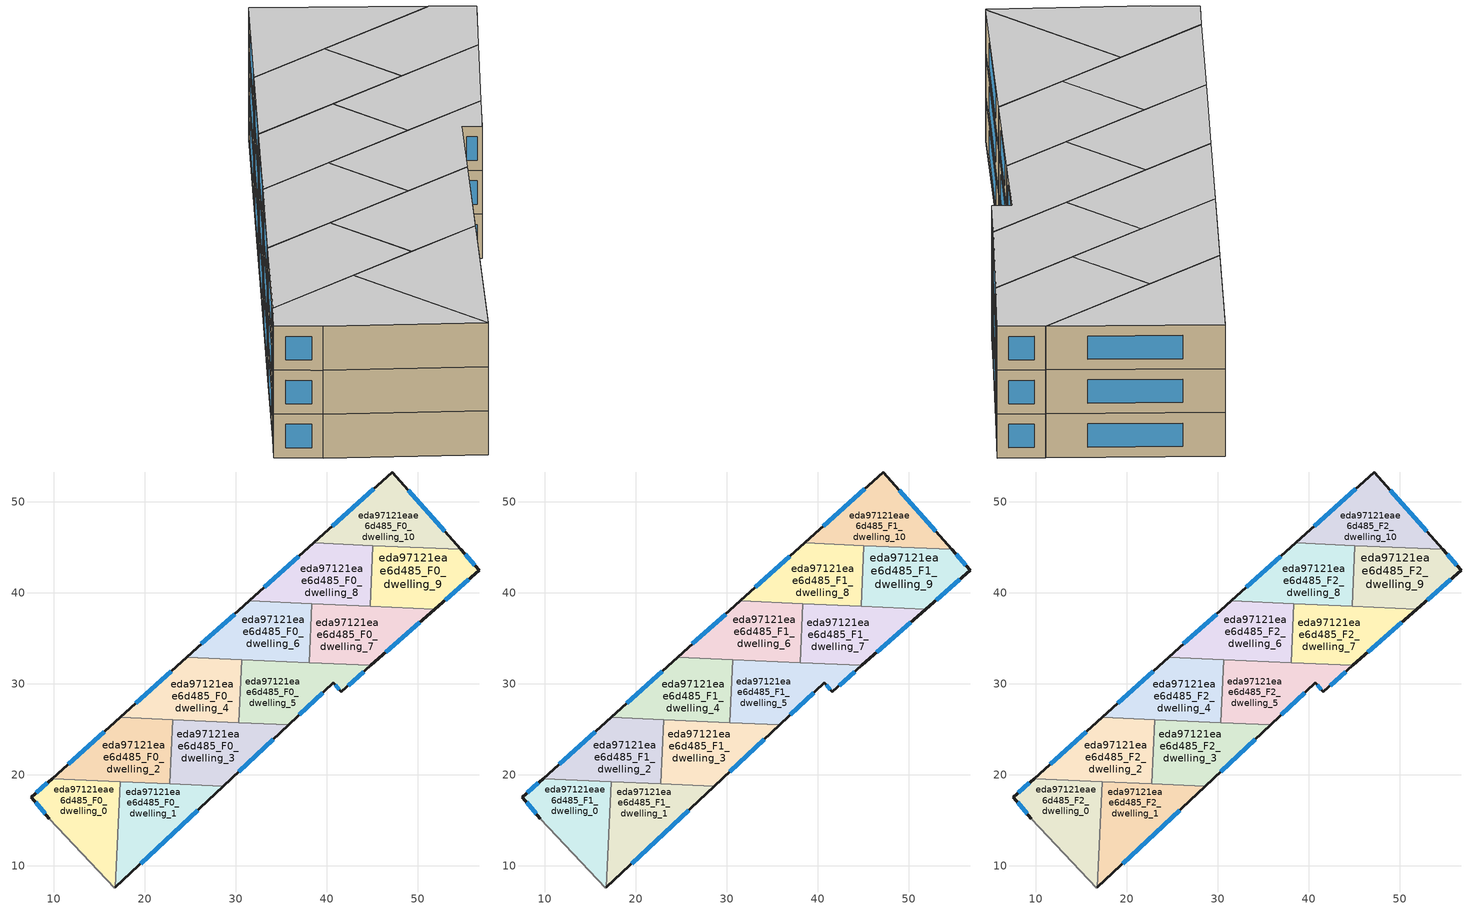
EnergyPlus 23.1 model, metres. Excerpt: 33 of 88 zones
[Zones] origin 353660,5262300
eda97121eae6d485_F0_dwelling_0
 floor ground (EU_floor_Construction): 17.28,19.25 16.76,7.61 16.7,7.56 9.5,15.14 7.51,17.54 9.78,19.59 z0
 wall outside (EU_wall_Construction): 9.78,19.59 7.51,17.54 9.5,15.14 z0:3
 wall to eda97121eae6d485_F0_dwelling_1 (EU_wall_Construction): 16.76,7.61 17.28,19.25 z0:3
 wall adiabatic (EU_wall_Construction): 9.5,15.14 16.7,7.56 16.76,7.61 z0:3
 wall to eda97121eae6d485_F0_dwelling_2 (EU_wall_Construction): 17.28,19.25 9.78,19.59 z0:3
 window (EU_Window_Construction): 7.98,16.98 9.04,15.71 / 9.25,19.11 8.04,18.02 z0.7:2.3
eda97121eae6d485_F0_dwelling_1
 floor ground (EU_floor_Construction): 28.62,18.75 16.76,7.61 17.28,19.25 z0
 wall outside (EU_wall_Construction): 16.76,7.61 28.62,18.75 z0:3
 wall to eda97121eae6d485_F0_dwelling_3 (EU_wall_Construction): 28.62,18.75 22.71,19.01 z0:3
 wall to eda97121eae6d485_F0_dwelling_2 (EU_wall_Construction): 22.71,19.01 17.28,19.26 z0:3
 window (EU_Window_Construction): 19.54,10.23 25.83,16.13 z0.7:2.3
eda97121eae6d485_F0_dwelling_10
 floor ground (EU_floor_Construction): 47.2,53.29 54.72,44.77 38.55,45.5 z0
 wall outside (EU_wall_Construction): 54.72,44.77 47.2,53.29 38.55,45.5 z0:3
 wall to eda97121eae6d485_F0_dwelling_9 (EU_wall_Construction): 45.05,45.2 54.72,44.77 z0:3
 wall to eda97121eae6d485_F0_dwelling_8 (EU_wall_Construction): 38.55,45.5 45.05,45.2 z0:3
 window (EU_Window_Construction): 45.17,51.46 40.58,47.33 / 52.95,46.77 48.97,51.29 z0.7:2.3
eda97121eae6d485_F0_dwelling_2
 floor ground (EU_floor_Construction): 23.03,26.07 22.71,19.01 9.78,19.59 17.27,26.33 z0
 wall outside (EU_wall_Construction): 17.27,26.33 9.78,19.59 z0:3
 wall to eda97121eae6d485_F0_dwelling_3 (EU_wall_Construction): 22.71,19.01 23.03,26.07 z0:3
 wall to eda97121eae6d485_F0_dwelling_4 (EU_wall_Construction): 23.03,26.07 17.27,26.33 z0:3
 window (EU_Window_Construction): 15.51,24.75 11.54,21.17 z0.7:2.3
eda97121eae6d485_F0_dwelling_3
 floor ground (EU_floor_Construction): 35.81,25.5 28.62,18.75 22.71,19.01 23.03,26.07 z0
 wall outside (EU_wall_Construction): 28.62,18.75 35.81,25.5 z0:3
 wall to eda97121eae6d485_F0_dwelling_5 (EU_wall_Construction): 35.81,25.5 30.33,25.75 z0:3
 wall to eda97121eae6d485_F0_dwelling_4 (EU_wall_Construction): 30.33,25.75 23.03,26.07 z0:3
 window (EU_Window_Construction): 30.31,20.33 34.12,23.91 z0.7:2.3
eda97121eae6d485_F0_dwelling_4
 floor ground (EU_floor_Construction): 30.64,32.66 30.33,25.75 17.27,26.33 24.59,32.93 z0
 wall outside (EU_wall_Construction): 24.59,32.93 17.27,26.33 z0:3
 wall to eda97121eae6d485_F0_dwelling_5 (EU_wall_Construction): 30.33,25.75 30.64,32.66 z0:3
 wall to eda97121eae6d485_F0_dwelling_6 (EU_wall_Construction): 30.64,32.66 24.59,32.93 z0:3
 window (EU_Window_Construction): 22.87,31.38 18.99,27.88 z0.7:2.3
eda97121eae6d485_F0_dwelling_5
 floor ground (EU_floor_Construction): 44.83,32.02 41.56,29.14 40.71,30.1 35.81,25.5 30.33,25.75 30.64,32.66 z0
 wall outside (EU_wall_Construction): 35.81,25.5 40.71,30.1 41.56,29.14 44.83,32.02 z0:3
 wall to eda97121eae6d485_F0_dwelling_7 (EU_wall_Construction): 44.83,32.02 38.05,32.32 z0:3
 wall to eda97121eae6d485_F0_dwelling_6 (EU_wall_Construction): 38.05,32.32 30.64,32.66 z0:3
 window (EU_Window_Construction): 42.33,29.82 44.06,31.34 / 40.91,29.87 41.36,29.37 / 36.96,26.58 39.56,29.02 z0.7:2.3
eda97121eae6d485_F0_dwelling_6
 floor ground (EU_floor_Construction): 38.34,38.82 38.05,32.32 24.59,32.93 31.48,39.12 z0
 wall outside (EU_wall_Construction): 31.48,39.12 24.59,32.93 z0:3
 wall to eda97121eae6d485_F0_dwelling_7 (EU_wall_Construction): 38.05,32.32 38.34,38.82 z0:3
 wall to eda97121eae6d485_F0_dwelling_8 (EU_wall_Construction): 38.34,38.82 31.48,39.12 z0:3
 window (EU_Window_Construction): 29.86,37.67 26.21,34.38 z0.7:2.3
eda97121eae6d485_F0_dwelling_7
 floor ground (EU_floor_Construction): 51.88,38.21 44.83,32.02 38.05,32.32 38.34,38.82 z0
 wall outside (EU_wall_Construction): 44.83,32.02 51.88,38.21 z0:3
 wall to eda97121eae6d485_F0_dwelling_9 (EU_wall_Construction): 51.88,38.21 44.75,38.53 z0:3
 wall to eda97121eae6d485_F0_dwelling_8 (EU_wall_Construction): 44.75,38.53 38.34,38.82 z0:3
 window (EU_Window_Construction): 46.49,33.47 50.23,36.75 z0.7:2.3
eda97121eae6d485_F0_dwelling_8
 floor ground (EU_floor_Construction): 45.05,45.2 44.75,38.53 31.48,39.12 38.55,45.5 z0
 wall outside (EU_wall_Construction): 38.55,45.5 31.48,39.12 z0:3
 wall to eda97121eae6d485_F0_dwelling_9 (EU_wall_Construction): 44.75,38.53 45.05,45.2 z0:3
 window (EU_Window_Construction): 36.89,44 33.14,40.62 z0.7:2.3
eda97121eae6d485_F0_dwelling_9
 floor ground (EU_floor_Construction): 54.72,44.77 56.74,42.47 51.88,38.21 44.75,38.53 45.05,45.2 z0
 wall outside (EU_wall_Construction): 51.88,38.21 56.74,42.47 54.72,44.77 z0:3
 window (EU_Window_Construction): 56.27,43.01 55.19,44.23 / 53.03,39.21 55.6,41.47 z0.7:2.3
eda97121eae6d485_F1_dwelling_0
 floor to eda97121eae6d485_F0_dwelling_0 (EU_floor_Construction): 17.28,19.25 16.76,7.61 16.7,7.56 9.5,15.14 7.51,17.54 9.78,19.59 z3
 wall outside (EU_wall_Construction): 9.78,19.59 7.51,17.54 9.5,15.14 z3:6
 wall to eda97121eae6d485_F1_dwelling_1 (EU_wall_Construction): 16.76,7.61 17.28,19.25 z3:6
 wall adiabatic (EU_wall_Construction): 9.5,15.14 16.7,7.56 16.76,7.61 z3:6
 wall to eda97121eae6d485_F1_dwelling_2 (EU_wall_Construction): 17.28,19.25 9.78,19.59 z3:6
 window (EU_Window_Construction): 7.98,16.98 9.04,15.71 / 9.25,19.11 8.04,18.02 z3.7:5.3
eda97121eae6d485_F1_dwelling_1
 floor to eda97121eae6d485_F0_dwelling_1 (EU_floor_Construction): 28.62,18.75 16.76,7.61 17.28,19.25 z3
 wall outside (EU_wall_Construction): 16.76,7.61 28.62,18.75 z3:6
 wall to eda97121eae6d485_F1_dwelling_3 (EU_wall_Construction): 28.62,18.75 22.71,19.01 z3:6
 wall to eda97121eae6d485_F1_dwelling_2 (EU_wall_Construction): 22.71,19.01 17.28,19.26 z3:6
 window (EU_Window_Construction): 19.54,10.23 25.83,16.13 z3.7:5.3
eda97121eae6d485_F1_dwelling_10
 floor to eda97121eae6d485_F0_dwelling_10 (EU_floor_Construction): 47.2,53.29 54.72,44.77 38.55,45.5 z3
 wall outside (EU_wall_Construction): 54.72,44.77 47.2,53.29 38.55,45.5 z3:6
 wall to eda97121eae6d485_F1_dwelling_9 (EU_wall_Construction): 45.05,45.2 54.72,44.77 z3:6
 wall to eda97121eae6d485_F1_dwelling_8 (EU_wall_Construction): 38.55,45.5 45.05,45.2 z3:6
 window (EU_Window_Construction): 45.17,51.46 40.58,47.33 / 52.95,46.77 48.97,51.29 z3.7:5.3
eda97121eae6d485_F1_dwelling_2
 floor to eda97121eae6d485_F0_dwelling_2 (EU_floor_Construction): 23.03,26.07 22.71,19.01 9.78,19.59 17.27,26.33 z3
 wall outside (EU_wall_Construction): 17.27,26.33 9.78,19.59 z3:6
 wall to eda97121eae6d485_F1_dwelling_3 (EU_wall_Construction): 22.71,19.01 23.03,26.07 z3:6
 wall to eda97121eae6d485_F1_dwelling_4 (EU_wall_Construction): 23.03,26.07 17.27,26.33 z3:6
 window (EU_Window_Construction): 15.51,24.75 11.54,21.17 z3.7:5.3
eda97121eae6d485_F1_dwelling_3
 floor to eda97121eae6d485_F0_dwelling_3 (EU_floor_Construction): 35.81,25.5 28.62,18.75 22.71,19.01 23.03,26.07 z3
 wall outside (EU_wall_Construction): 28.62,18.75 35.81,25.5 z3:6
 wall to eda97121eae6d485_F1_dwelling_5 (EU_wall_Construction): 35.81,25.5 30.33,25.75 z3:6
 wall to eda97121eae6d485_F1_dwelling_4 (EU_wall_Construction): 30.33,25.75 23.03,26.07 z3:6
 window (EU_Window_Construction): 30.31,20.33 34.12,23.91 z3.7:5.3
eda97121eae6d485_F1_dwelling_4
 floor to eda97121eae6d485_F0_dwelling_4 (EU_floor_Construction): 30.64,32.66 30.33,25.75 17.27,26.33 24.59,32.93 z3
 wall outside (EU_wall_Construction): 24.59,32.93 17.27,26.33 z3:6
 wall to eda97121eae6d485_F1_dwelling_5 (EU_wall_Construction): 30.33,25.75 30.64,32.66 z3:6
 wall to eda97121eae6d485_F1_dwelling_6 (EU_wall_Construction): 30.64,32.66 24.59,32.93 z3:6
 window (EU_Window_Construction): 22.87,31.38 18.99,27.88 z3.7:5.3
eda97121eae6d485_F1_dwelling_5
 floor to eda97121eae6d485_F0_dwelling_5 (EU_floor_Construction): 44.83,32.02 41.56,29.14 40.71,30.1 35.81,25.5 30.33,25.75 30.64,32.66 z3
 wall outside (EU_wall_Construction): 35.81,25.5 40.71,30.1 41.56,29.14 44.83,32.02 z3:6
 wall to eda97121eae6d485_F1_dwelling_7 (EU_wall_Construction): 44.83,32.02 38.05,32.32 z3:6
 wall to eda97121eae6d485_F1_dwelling_6 (EU_wall_Construction): 38.05,32.32 30.64,32.66 z3:6
 window (EU_Window_Construction): 42.33,29.82 44.06,31.34 / 40.91,29.87 41.36,29.37 / 36.96,26.58 39.56,29.02 z3.7:5.3
eda97121eae6d485_F1_dwelling_6
 floor to eda97121eae6d485_F0_dwelling_6 (EU_floor_Construction): 38.34,38.82 38.05,32.32 24.59,32.93 31.48,39.12 z3
 wall outside (EU_wall_Construction): 31.48,39.12 24.59,32.93 z3:6
 wall to eda97121eae6d485_F1_dwelling_7 (EU_wall_Construction): 38.05,32.32 38.34,38.82 z3:6
 wall to eda97121eae6d485_F1_dwelling_8 (EU_wall_Construction): 38.34,38.82 31.48,39.12 z3:6
 window (EU_Window_Construction): 29.86,37.67 26.21,34.38 z3.7:5.3
eda97121eae6d485_F1_dwelling_7
 floor to eda97121eae6d485_F0_dwelling_7 (EU_floor_Construction): 51.88,38.21 44.83,32.02 38.05,32.32 38.34,38.82 z3
 wall outside (EU_wall_Construction): 44.83,32.02 51.88,38.21 z3:6
 wall to eda97121eae6d485_F1_dwelling_9 (EU_wall_Construction): 51.88,38.21 44.75,38.53 z3:6
 wall to eda97121eae6d485_F1_dwelling_8 (EU_wall_Construction): 44.75,38.53 38.34,38.82 z3:6
 window (EU_Window_Construction): 46.49,33.47 50.23,36.75 z3.7:5.3
eda97121eae6d485_F1_dwelling_8
 floor to eda97121eae6d485_F0_dwelling_8 (EU_floor_Construction): 45.05,45.2 44.75,38.53 31.48,39.12 38.55,45.5 z3
 wall outside (EU_wall_Construction): 38.55,45.5 31.48,39.12 z3:6
 wall to eda97121eae6d485_F1_dwelling_9 (EU_wall_Construction): 44.75,38.53 45.05,45.2 z3:6
 window (EU_Window_Construction): 36.89,44 33.14,40.62 z3.7:5.3
eda97121eae6d485_F1_dwelling_9
 floor to eda97121eae6d485_F0_dwelling_9 (EU_floor_Construction): 54.72,44.77 56.74,42.47 51.88,38.21 44.75,38.53 45.05,45.2 z3
 wall outside (EU_wall_Construction): 51.88,38.21 56.74,42.47 54.72,44.77 z3:6
 window (EU_Window_Construction): 56.27,43.01 55.19,44.23 / 53.03,39.21 55.6,41.47 z3.7:5.3
eda97121eae6d485_F2_dwelling_0
 floor to eda97121eae6d485_F1_dwelling_0 (EU_floor_Construction): 17.28,19.25 16.76,7.61 16.7,7.56 9.5,15.14 7.51,17.54 9.78,19.59 z6
 wall outside (EU_wall_Construction): 9.78,19.59 7.51,17.54 9.5,15.14 z6:9
 wall to eda97121eae6d485_F2_dwelling_1 (EU_wall_Construction): 16.76,7.61 17.28,19.25 z6:9
 wall adiabatic (EU_wall_Construction): 9.5,15.14 16.7,7.56 16.76,7.61 z6:9
 wall to eda97121eae6d485_F2_dwelling_2 (EU_wall_Construction): 17.28,19.25 9.78,19.59 z6:9
 window (EU_Window_Construction): 7.98,16.98 9.04,15.71 / 9.25,19.11 8.04,18.02 z6.7:8.3
 ceiling to eda97121eae6d485_F3_dwelling_0 (EU_floor_Construction): 16.76,7.61 17.28,19.25 9.78,19.59 7.51,17.54 9.5,15.14 16.7,7.56 z9
eda97121eae6d485_F2_dwelling_1
 floor to eda97121eae6d485_F1_dwelling_1 (EU_floor_Construction): 28.62,18.75 16.76,7.61 17.28,19.25 z6
 wall outside (EU_wall_Construction): 16.76,7.61 28.62,18.75 z6:9
 wall to eda97121eae6d485_F2_dwelling_3 (EU_wall_Construction): 28.62,18.75 22.71,19.01 z6:9
 wall to eda97121eae6d485_F2_dwelling_2 (EU_wall_Construction): 22.71,19.01 17.28,19.26 z6:9
 window (EU_Window_Construction): 19.54,10.23 25.83,16.13 z6.7:8.3
 ceiling to eda97121eae6d485_F3_dwelling_1 (EU_floor_Construction): 28.62,18.75 17.28,19.25 16.76,7.61 z9
eda97121eae6d485_F2_dwelling_10
 floor to eda97121eae6d485_F1_dwelling_10 (EU_floor_Construction): 47.2,53.29 54.72,44.77 38.55,45.5 z6
 wall outside (EU_wall_Construction): 54.72,44.77 47.2,53.29 38.55,45.5 z6:9
 wall to eda97121eae6d485_F2_dwelling_9 (EU_wall_Construction): 45.05,45.2 54.72,44.77 z6:9
 wall to eda97121eae6d485_F2_dwelling_8 (EU_wall_Construction): 38.55,45.5 45.05,45.2 z6:9
 window (EU_Window_Construction): 45.17,51.46 40.58,47.33 / 52.95,46.77 48.97,51.29 z6.7:8.3
 ceiling to eda97121eae6d485_F3_dwelling_10 (EU_floor_Construction): 54.72,44.77 47.2,53.29 38.55,45.5 z9
eda97121eae6d485_F2_dwelling_2
 floor to eda97121eae6d485_F1_dwelling_2 (EU_floor_Construction): 23.03,26.07 22.71,19.01 9.78,19.59 17.27,26.33 z6
 wall outside (EU_wall_Construction): 17.27,26.33 9.78,19.59 z6:9
 wall to eda97121eae6d485_F2_dwelling_3 (EU_wall_Construction): 22.71,19.01 23.03,26.07 z6:9
 wall to eda97121eae6d485_F2_dwelling_4 (EU_wall_Construction): 23.03,26.07 17.27,26.33 z6:9
 window (EU_Window_Construction): 15.51,24.75 11.54,21.17 z6.7:8.3
 ceiling to eda97121eae6d485_F3_dwelling_2 (EU_floor_Construction): 22.71,19.01 23.03,26.07 17.27,26.33 9.78,19.59 z9
eda97121eae6d485_F2_dwelling_3
 floor to eda97121eae6d485_F1_dwelling_3 (EU_floor_Construction): 35.81,25.5 28.62,18.75 22.71,19.01 23.03,26.07 z6
 wall outside (EU_wall_Construction): 28.62,18.75 35.81,25.5 z6:9
 wall to eda97121eae6d485_F2_dwelling_5 (EU_wall_Construction): 35.81,25.5 30.33,25.75 z6:9
 wall to eda97121eae6d485_F2_dwelling_4 (EU_wall_Construction): 30.33,25.75 23.03,26.07 z6:9
 window (EU_Window_Construction): 30.31,20.33 34.12,23.91 z6.7:8.3
 ceiling to eda97121eae6d485_F3_dwelling_3 (EU_floor_Construction): 35.81,25.5 23.03,26.07 22.71,19.01 28.62,18.75 z9
eda97121eae6d485_F2_dwelling_4
 floor to eda97121eae6d485_F1_dwelling_4 (EU_floor_Construction): 30.64,32.66 30.33,25.75 17.27,26.33 24.59,32.93 z6
 wall outside (EU_wall_Construction): 24.59,32.93 17.27,26.33 z6:9
 wall to eda97121eae6d485_F2_dwelling_5 (EU_wall_Construction): 30.33,25.75 30.64,32.66 z6:9
 wall to eda97121eae6d485_F2_dwelling_6 (EU_wall_Construction): 30.64,32.66 24.59,32.93 z6:9
 window (EU_Window_Construction): 22.87,31.38 18.99,27.88 z6.7:8.3
 ceiling to eda97121eae6d485_F3_dwelling_4 (EU_floor_Construction): 30.33,25.75 30.64,32.66 24.59,32.93 17.27,26.33 z9
eda97121eae6d485_F2_dwelling_5
 floor to eda97121eae6d485_F1_dwelling_5 (EU_floor_Construction): 44.83,32.02 41.56,29.14 40.71,30.1 35.81,25.5 30.33,25.75 30.64,32.66 z6
 wall outside (EU_wall_Construction): 35.81,25.5 40.71,30.1 41.56,29.14 44.83,32.02 z6:9
 wall to eda97121eae6d485_F2_dwelling_7 (EU_wall_Construction): 44.83,32.02 38.05,32.32 z6:9
 wall to eda97121eae6d485_F2_dwelling_6 (EU_wall_Construction): 38.05,32.32 30.64,32.66 z6:9
 window (EU_Window_Construction): 42.33,29.82 44.06,31.34 / 40.91,29.87 41.36,29.37 / 36.96,26.58 39.56,29.02 z6.7:8.3
 ceiling to eda97121eae6d485_F3_dwelling_5 (EU_floor_Construction): 41.56,29.14 44.83,32.02 30.64,32.66 30.33,25.75 35.81,25.5 40.71,30.1 z9
eda97121eae6d485_F2_dwelling_6
 floor to eda97121eae6d485_F1_dwelling_6 (EU_floor_Construction): 38.34,38.82 38.05,32.32 24.59,32.93 31.48,39.12 z6
 wall outside (EU_wall_Construction): 31.48,39.12 24.59,32.93 z6:9
 wall to eda97121eae6d485_F2_dwelling_7 (EU_wall_Construction): 38.05,32.32 38.34,38.82 z6:9
 wall to eda97121eae6d485_F2_dwelling_8 (EU_wall_Construction): 38.34,38.82 31.48,39.12 z6:9
 window (EU_Window_Construction): 29.86,37.67 26.21,34.38 z6.7:8.3
 ceiling to eda97121eae6d485_F3_dwelling_6 (EU_floor_Construction): 38.05,32.32 38.34,38.82 31.48,39.12 24.59,32.93 z9
eda97121eae6d485_F2_dwelling_7
 floor to eda97121eae6d485_F1_dwelling_7 (EU_floor_Construction): 51.88,38.21 44.83,32.02 38.05,32.32 38.34,38.82 z6
 wall outside (EU_wall_Construction): 44.83,32.02 51.88,38.21 z6:9
 wall to eda97121eae6d485_F2_dwelling_9 (EU_wall_Construction): 51.88,38.21 44.75,38.53 z6:9
 wall to eda97121eae6d485_F2_dwelling_8 (EU_wall_Construction): 44.75,38.53 38.34,38.82 z6:9
 window (EU_Window_Construction): 46.49,33.47 50.23,36.75 z6.7:8.3
 ceiling to eda97121eae6d485_F3_dwelling_7 (EU_floor_Construction): 51.88,38.21 38.34,38.82 38.05,32.32 44.83,32.02 z9
eda97121eae6d485_F2_dwelling_8
 floor to eda97121eae6d485_F1_dwelling_8 (EU_floor_Construction): 45.05,45.2 44.75,38.53 31.48,39.12 38.55,45.5 z6
 wall outside (EU_wall_Construction): 38.55,45.5 31.48,39.12 z6:9
 wall to eda97121eae6d485_F2_dwelling_9 (EU_wall_Construction): 44.75,38.53 45.05,45.2 z6:9
 window (EU_Window_Construction): 36.89,44 33.14,40.62 z6.7:8.3
 ceiling to eda97121eae6d485_F3_dwelling_8 (EU_floor_Construction): 44.75,38.53 45.05,45.2 38.55,45.5 31.48,39.12 z9
eda97121eae6d485_F2_dwelling_9
 floor to eda97121eae6d485_F1_dwelling_9 (EU_floor_Construction): 54.72,44.77 56.74,42.47 51.88,38.21 44.75,38.53 45.05,45.2 z6
 wall outside (EU_wall_Construction): 51.88,38.21 56.74,42.47 54.72,44.77 z6:9
 window (EU_Window_Construction): 56.27,43.01 55.19,44.23 / 53.03,39.21 55.6,41.47 z6.7:8.3
 ceiling to eda97121eae6d485_F3_dwelling_9 (EU_floor_Construction): 56.74,42.47 54.72,44.77 45.05,45.2 44.75,38.53 51.88,38.21 z9
[Building]
EU S2 Campaign: North Axis=0; Terrain=City; Solar Distribution=FullExterior
[Site:Location]
Budapest.Ferenc.Liszt.Intl.AP: Latitude=47.437; Longitude=19.256; Time Zone=1; Elevation=185
[SizingPeriod:WeatherFileDays]
AnnualSizingPeriod: Begin Month=1; Begin Day of Month=1; End Month=12; End Day of Month=31; Day of Week for Start Day=Monday; Use Weather File Daylight Saving Period=No; Use Weather File Rain and Snow Indicators=No
[MATERIAL]
EU_InternalMass_Material: Roughness=MediumRough; Thickness=0.1; Conductivity=1; Density=1800; Specific Heat=900; Thermal Absorptance=0.9; Solar Absorptance=0.7; Visible Absorptance=0.7
[MATERIAL:NOMASS] Roughness=MediumRough; Thermal Absorptance=0.9; Solar Absorptance=0.7; Visible Absorptance=0.7
Name | Thermal Resistance
EU_wall_NoMass | 0.832559
EU_floor_NoMass | 0.872794
[WINDOWMATERIAL:SIMPLEGLAZINGSYSTEM]
EU_Window_SimpleGlazing: UFactor=2.79869; Solar Heat Gain Coefficient=0.75; Visible Transmittance=0.75
[CONSTRUCTION]
EU_wall_Construction: EU_wall_NoMass
EU_floor_Construction: EU_floor_NoMass
EU_Window_Construction: EU_Window_SimpleGlazing
EU_InternalMass_Construction: EU_InternalMass_Material
[ZONE] Type=1; Multiplier=1; Ceiling Height=autocalculate; Floor Area=autocalculate; Part of Total Floor Area=Yes
Name | Volume
eda97121eae6d485_F0_dwelling_0; eda97121eae6d485_F1_dwelling_0; eda97121eae6d485_F2_dwelling_0 | 198.388
eda97121eae6d485_F0_dwelling_1; eda97121eae6d485_F1_dwelling_1; eda97121eae6d485_F2_dwelling_1 | 198.343
eda97121eae6d485_F0_dwelling_10; eda97121eae6d485_F1_dwelling_10; eda97121eae6d485_F2_dwelling_10 | 198.382
eda97121eae6d485_F0_dwelling_2; eda97121eae6d485_F1_dwelling_2; eda97121eae6d485_F2_dwelling_2 | 198.373
eda97121eae6d485_F0_dwelling_3; eda97121eae6d485_F1_dwelling_3; eda97121eae6d485_F2_dwelling_3 | 198.375
eda97121eae6d485_F0_dwelling_4; eda97121eae6d485_F1_dwelling_4; eda97121eae6d485_F2_dwelling_4 | 198.358
eda97121eae6d485_F0_dwelling_5; eda97121eae6d485_F1_dwelling_5; eda97121eae6d485_F2_dwelling_5 | 198.365
eda97121eae6d485_F0_dwelling_6; eda97121eae6d485_F1_dwelling_6; eda97121eae6d485_F2_dwelling_6 | 198.361
eda97121eae6d485_F0_dwelling_7; eda97121eae6d485_F1_dwelling_7; eda97121eae6d485_F2_dwelling_7 | 198.354
eda97121eae6d485_F0_dwelling_8; eda97121eae6d485_F1_dwelling_8; eda97121eae6d485_F2_dwelling_8 | 198.371
eda97121eae6d485_F0_dwelling_9; eda97121eae6d485_F1_dwelling_9; eda97121eae6d485_F2_dwelling_9 | 198.348
[INTERNALMASS] Construction=EU_InternalMass_Construction
Name | Zone or ZoneList | Surface Area
eda97121eae6d485_F0_dwelling_0_EU_InternalMass | eda97121eae6d485_F0_dwelling_0 | 66.1302
eda97121eae6d485_F0_dwelling_1_EU_InternalMass | eda97121eae6d485_F0_dwelling_1 | 66.1123
eda97121eae6d485_F0_dwelling_2_EU_InternalMass | eda97121eae6d485_F0_dwelling_2 | 66.1209
eda97121eae6d485_F0_dwelling_3_EU_InternalMass | eda97121eae6d485_F0_dwelling_3 | 66.1244
eda97121eae6d485_F0_dwelling_4_EU_InternalMass | eda97121eae6d485_F0_dwelling_4 | 66.1194
eda97121eae6d485_F0_dwelling_5_EU_InternalMass | eda97121eae6d485_F0_dwelling_5 | 66.121
eda97121eae6d485_F0_dwelling_6_EU_InternalMass | eda97121eae6d485_F0_dwelling_6 | 66.1211
eda97121eae6d485_F0_dwelling_7_EU_InternalMass | eda97121eae6d485_F0_dwelling_7 | 66.1169
eda97121eae6d485_F0_dwelling_8_EU_InternalMass | eda97121eae6d485_F0_dwelling_8 | 66.1231
eda97121eae6d485_F0_dwelling_9_EU_InternalMass | eda97121eae6d485_F0_dwelling_9 | 66.1153
eda97121eae6d485_F0_dwelling_10_EU_InternalMass | eda97121eae6d485_F0_dwelling_10 | 66.1274
eda97121eae6d485_F1_dwelling_0_EU_InternalMass | eda97121eae6d485_F1_dwelling_0 | 66.1302
eda97121eae6d485_F1_dwelling_1_EU_InternalMass | eda97121eae6d485_F1_dwelling_1 | 66.1123
eda97121eae6d485_F1_dwelling_2_EU_InternalMass | eda97121eae6d485_F1_dwelling_2 | 66.1209
eda97121eae6d485_F1_dwelling_3_EU_InternalMass | eda97121eae6d485_F1_dwelling_3 | 66.1244
eda97121eae6d485_F1_dwelling_4_EU_InternalMass | eda97121eae6d485_F1_dwelling_4 | 66.1194
eda97121eae6d485_F1_dwelling_5_EU_InternalMass | eda97121eae6d485_F1_dwelling_5 | 66.121
eda97121eae6d485_F1_dwelling_6_EU_InternalMass | eda97121eae6d485_F1_dwelling_6 | 66.1211
eda97121eae6d485_F1_dwelling_7_EU_InternalMass | eda97121eae6d485_F1_dwelling_7 | 66.1169
eda97121eae6d485_F1_dwelling_8_EU_InternalMass | eda97121eae6d485_F1_dwelling_8 | 66.1231
eda97121eae6d485_F1_dwelling_9_EU_InternalMass | eda97121eae6d485_F1_dwelling_9 | 66.1153
eda97121eae6d485_F1_dwelling_10_EU_InternalMass | eda97121eae6d485_F1_dwelling_10 | 66.1274
eda97121eae6d485_F2_dwelling_0_EU_InternalMass | eda97121eae6d485_F2_dwelling_0 | 66.1302
eda97121eae6d485_F2_dwelling_1_EU_InternalMass | eda97121eae6d485_F2_dwelling_1 | 66.1123
eda97121eae6d485_F2_dwelling_2_EU_InternalMass | eda97121eae6d485_F2_dwelling_2 | 66.1209
eda97121eae6d485_F2_dwelling_3_EU_InternalMass | eda97121eae6d485_F2_dwelling_3 | 66.1244
eda97121eae6d485_F2_dwelling_4_EU_InternalMass | eda97121eae6d485_F2_dwelling_4 | 66.1194
eda97121eae6d485_F2_dwelling_5_EU_InternalMass | eda97121eae6d485_F2_dwelling_5 | 66.121
eda97121eae6d485_F2_dwelling_6_EU_InternalMass | eda97121eae6d485_F2_dwelling_6 | 66.1211
eda97121eae6d485_F2_dwelling_7_EU_InternalMass | eda97121eae6d485_F2_dwelling_7 | 66.1169
eda97121eae6d485_F2_dwelling_8_EU_InternalMass | eda97121eae6d485_F2_dwelling_8 | 66.1231
eda97121eae6d485_F2_dwelling_9_EU_InternalMass | eda97121eae6d485_F2_dwelling_9 | 66.1153
eda97121eae6d485_F2_dwelling_10_EU_InternalMass | eda97121eae6d485_F2_dwelling_10 | 66.1274
[OTHEREQUIPMENT] Fuel Type=Electricity; Design Level Calculation Method=Watts/Area; Power per Zone Floor Area=1; Fraction Latent=0; Fraction Radiant=0; Fraction Lost=0; Carbon Dioxide Generation Rate=0; EndUse Subcategory=EU_Step8_InternalGains
Name | Zone or ZoneList or Space or SpaceList | Schedule
EU_Step8_InternalGain_eda97121eae6d485_F0_dwelling_0_f000 | eda97121eae6d485_F0_dwelling_0 | EU_Step8_GainSchedule_eda97121eae6d485_F0_dwelling_0_f000
EU_Step8_InternalGain_eda97121eae6d485_F0_dwelling_1_f000 | eda97121eae6d485_F0_dwelling_1 | EU_Step8_GainSchedule_eda97121eae6d485_F0_dwelling_1_f000
EU_Step8_InternalGain_eda97121eae6d485_F0_dwelling_2_f000 | eda97121eae6d485_F0_dwelling_2 | EU_Step8_GainSchedule_eda97121eae6d485_F0_dwelling_2_f000
EU_Step8_InternalGain_eda97121eae6d485_F0_dwelling_3_f000 | eda97121eae6d485_F0_dwelling_3 | EU_Step8_GainSchedule_eda97121eae6d485_F0_dwelling_3_f000
EU_Step8_InternalGain_eda97121eae6d485_F0_dwelling_4_f000 | eda97121eae6d485_F0_dwelling_4 | EU_Step8_GainSchedule_eda97121eae6d485_F0_dwelling_4_f000
EU_Step8_InternalGain_eda97121eae6d485_F0_dwelling_5_f000 | eda97121eae6d485_F0_dwelling_5 | EU_Step8_GainSchedule_eda97121eae6d485_F0_dwelling_5_f000
EU_Step8_InternalGain_eda97121eae6d485_F0_dwelling_6_f000 | eda97121eae6d485_F0_dwelling_6 | EU_Step8_GainSchedule_eda97121eae6d485_F0_dwelling_6_f000
EU_Step8_InternalGain_eda97121eae6d485_F0_dwelling_7_f000 | eda97121eae6d485_F0_dwelling_7 | EU_Step8_GainSchedule_eda97121eae6d485_F0_dwelling_7_f000
EU_Step8_InternalGain_eda97121eae6d485_F0_dwelling_8_f000 | eda97121eae6d485_F0_dwelling_8 | EU_Step8_GainSchedule_eda97121eae6d485_F0_dwelling_8_f000
EU_Step8_InternalGain_eda97121eae6d485_F0_dwelling_9_f000 | eda97121eae6d485_F0_dwelling_9 | EU_Step8_GainSchedule_eda97121eae6d485_F0_dwelling_9_f000
EU_Step8_InternalGain_eda97121eae6d485_F0_dwelling_10_f000 | eda97121eae6d485_F0_dwelling_10 | EU_Step8_GainSchedule_eda97121eae6d485_F0_dwelling_10_f000
EU_Step8_InternalGain_eda97121eae6d485_F1_dwelling_0_f000 | eda97121eae6d485_F1_dwelling_0 | EU_Step8_GainSchedule_eda97121eae6d485_F1_dwelling_0_f000
EU_Step8_InternalGain_eda97121eae6d485_F1_dwelling_1_f000 | eda97121eae6d485_F1_dwelling_1 | EU_Step8_GainSchedule_eda97121eae6d485_F1_dwelling_1_f000
EU_Step8_InternalGain_eda97121eae6d485_F1_dwelling_2_f000 | eda97121eae6d485_F1_dwelling_2 | EU_Step8_GainSchedule_eda97121eae6d485_F1_dwelling_2_f000
EU_Step8_InternalGain_eda97121eae6d485_F1_dwelling_3_f000 | eda97121eae6d485_F1_dwelling_3 | EU_Step8_GainSchedule_eda97121eae6d485_F1_dwelling_3_f000
EU_Step8_InternalGain_eda97121eae6d485_F1_dwelling_4_f000 | eda97121eae6d485_F1_dwelling_4 | EU_Step8_GainSchedule_eda97121eae6d485_F1_dwelling_4_f000
EU_Step8_InternalGain_eda97121eae6d485_F1_dwelling_5_f000 | eda97121eae6d485_F1_dwelling_5 | EU_Step8_GainSchedule_eda97121eae6d485_F1_dwelling_5_f000
EU_Step8_InternalGain_eda97121eae6d485_F1_dwelling_6_f000 | eda97121eae6d485_F1_dwelling_6 | EU_Step8_GainSchedule_eda97121eae6d485_F1_dwelling_6_f000
EU_Step8_InternalGain_eda97121eae6d485_F1_dwelling_7_f000 | eda97121eae6d485_F1_dwelling_7 | EU_Step8_GainSchedule_eda97121eae6d485_F1_dwelling_7_f000
EU_Step8_InternalGain_eda97121eae6d485_F1_dwelling_8_f000 | eda97121eae6d485_F1_dwelling_8 | EU_Step8_GainSchedule_eda97121eae6d485_F1_dwelling_8_f000
EU_Step8_InternalGain_eda97121eae6d485_F1_dwelling_9_f000 | eda97121eae6d485_F1_dwelling_9 | EU_Step8_GainSchedule_eda97121eae6d485_F1_dwelling_9_f000
EU_Step8_InternalGain_eda97121eae6d485_F1_dwelling_10_f000 | eda97121eae6d485_F1_dwelling_10 | EU_Step8_GainSchedule_eda97121eae6d485_F1_dwelling_10_f000
EU_Step8_InternalGain_eda97121eae6d485_F2_dwelling_0_f000 | eda97121eae6d485_F2_dwelling_0 | EU_Step8_GainSchedule_eda97121eae6d485_F2_dwelling_0_f000
EU_Step8_InternalGain_eda97121eae6d485_F2_dwelling_1_f000 | eda97121eae6d485_F2_dwelling_1 | EU_Step8_GainSchedule_eda97121eae6d485_F2_dwelling_1_f000
EU_Step8_InternalGain_eda97121eae6d485_F2_dwelling_2_f000 | eda97121eae6d485_F2_dwelling_2 | EU_Step8_GainSchedule_eda97121eae6d485_F2_dwelling_2_f000
EU_Step8_InternalGain_eda97121eae6d485_F2_dwelling_3_f000 | eda97121eae6d485_F2_dwelling_3 | EU_Step8_GainSchedule_eda97121eae6d485_F2_dwelling_3_f000
EU_Step8_InternalGain_eda97121eae6d485_F2_dwelling_4_f000 | eda97121eae6d485_F2_dwelling_4 | EU_Step8_GainSchedule_eda97121eae6d485_F2_dwelling_4_f000
EU_Step8_InternalGain_eda97121eae6d485_F2_dwelling_5_f000 | eda97121eae6d485_F2_dwelling_5 | EU_Step8_GainSchedule_eda97121eae6d485_F2_dwelling_5_f000
EU_Step8_InternalGain_eda97121eae6d485_F2_dwelling_6_f000 | eda97121eae6d485_F2_dwelling_6 | EU_Step8_GainSchedule_eda97121eae6d485_F2_dwelling_6_f000
EU_Step8_InternalGain_eda97121eae6d485_F2_dwelling_7_f000 | eda97121eae6d485_F2_dwelling_7 | EU_Step8_GainSchedule_eda97121eae6d485_F2_dwelling_7_f000
EU_Step8_InternalGain_eda97121eae6d485_F2_dwelling_8_f000 | eda97121eae6d485_F2_dwelling_8 | EU_Step8_GainSchedule_eda97121eae6d485_F2_dwelling_8_f000
EU_Step8_InternalGain_eda97121eae6d485_F2_dwelling_9_f000 | eda97121eae6d485_F2_dwelling_9 | EU_Step8_GainSchedule_eda97121eae6d485_F2_dwelling_9_f000
EU_Step8_InternalGain_eda97121eae6d485_F2_dwelling_10_f000 | eda97121eae6d485_F2_dwelling_10 | EU_Step8_GainSchedule_eda97121eae6d485_F2_dwelling_10_f000
[ZONEVENTILATION:DESIGNFLOWRATE] Schedule=EU_AlwaysOn; Design Flow Rate Calculation Method=AirChanges/Hour; Air Changes per Hour=0.475469; Ventilation Type=Natural; Fan Pressure Rise=0; Fan Total Efficiency=1; Constant Term Coefficient=1; Temperature Term Coefficient=0; Velocity Term Coefficient=0; Velocity Squared Term Coefficient=0; Minimum Indoor Temperature=-100; Maximum Indoor Temperature=100; Delta Temperature=-100; Minimum Outdoor Temperature=-100; Maximum Outdoor Temperature=100; Maximum Wind Speed=40
Name | Zone or ZoneList or Space or SpaceList
EU_ConstantAir_eda97121eae6d485_F0_dwelling_0 | eda97121eae6d485_F0_dwelling_0
EU_ConstantAir_eda97121eae6d485_F0_dwelling_1 | eda97121eae6d485_F0_dwelling_1
EU_ConstantAir_eda97121eae6d485_F0_dwelling_2 | eda97121eae6d485_F0_dwelling_2
EU_ConstantAir_eda97121eae6d485_F0_dwelling_3 | eda97121eae6d485_F0_dwelling_3
EU_ConstantAir_eda97121eae6d485_F0_dwelling_4 | eda97121eae6d485_F0_dwelling_4
EU_ConstantAir_eda97121eae6d485_F0_dwelling_5 | eda97121eae6d485_F0_dwelling_5
EU_ConstantAir_eda97121eae6d485_F0_dwelling_6 | eda97121eae6d485_F0_dwelling_6
EU_ConstantAir_eda97121eae6d485_F0_dwelling_7 | eda97121eae6d485_F0_dwelling_7
EU_ConstantAir_eda97121eae6d485_F0_dwelling_8 | eda97121eae6d485_F0_dwelling_8
EU_ConstantAir_eda97121eae6d485_F0_dwelling_9 | eda97121eae6d485_F0_dwelling_9
EU_ConstantAir_eda97121eae6d485_F0_dwelling_10 | eda97121eae6d485_F0_dwelling_10
EU_ConstantAir_eda97121eae6d485_F1_dwelling_0 | eda97121eae6d485_F1_dwelling_0
EU_ConstantAir_eda97121eae6d485_F1_dwelling_1 | eda97121eae6d485_F1_dwelling_1
EU_ConstantAir_eda97121eae6d485_F1_dwelling_2 | eda97121eae6d485_F1_dwelling_2
EU_ConstantAir_eda97121eae6d485_F1_dwelling_3 | eda97121eae6d485_F1_dwelling_3
EU_ConstantAir_eda97121eae6d485_F1_dwelling_4 | eda97121eae6d485_F1_dwelling_4
EU_ConstantAir_eda97121eae6d485_F1_dwelling_5 | eda97121eae6d485_F1_dwelling_5
EU_ConstantAir_eda97121eae6d485_F1_dwelling_6 | eda97121eae6d485_F1_dwelling_6
EU_ConstantAir_eda97121eae6d485_F1_dwelling_7 | eda97121eae6d485_F1_dwelling_7
EU_ConstantAir_eda97121eae6d485_F1_dwelling_8 | eda97121eae6d485_F1_dwelling_8
EU_ConstantAir_eda97121eae6d485_F1_dwelling_9 | eda97121eae6d485_F1_dwelling_9
EU_ConstantAir_eda97121eae6d485_F1_dwelling_10 | eda97121eae6d485_F1_dwelling_10
EU_ConstantAir_eda97121eae6d485_F2_dwelling_0 | eda97121eae6d485_F2_dwelling_0
EU_ConstantAir_eda97121eae6d485_F2_dwelling_1 | eda97121eae6d485_F2_dwelling_1
EU_ConstantAir_eda97121eae6d485_F2_dwelling_2 | eda97121eae6d485_F2_dwelling_2
EU_ConstantAir_eda97121eae6d485_F2_dwelling_3 | eda97121eae6d485_F2_dwelling_3
EU_ConstantAir_eda97121eae6d485_F2_dwelling_4 | eda97121eae6d485_F2_dwelling_4
EU_ConstantAir_eda97121eae6d485_F2_dwelling_5 | eda97121eae6d485_F2_dwelling_5
EU_ConstantAir_eda97121eae6d485_F2_dwelling_6 | eda97121eae6d485_F2_dwelling_6
EU_ConstantAir_eda97121eae6d485_F2_dwelling_7 | eda97121eae6d485_F2_dwelling_7
EU_ConstantAir_eda97121eae6d485_F2_dwelling_8 | eda97121eae6d485_F2_dwelling_8
EU_ConstantAir_eda97121eae6d485_F2_dwelling_9 | eda97121eae6d485_F2_dwelling_9
EU_ConstantAir_eda97121eae6d485_F2_dwelling_10 | eda97121eae6d485_F2_dwelling_10
[HVACTEMPLATE:THERMOSTAT] Constant Heating Setpoint=20; Constant Cooling Setpoint=50
EU_HeatOnly_eda97121eae6d485_F0_dwelling_0; EU_HeatOnly_eda97121eae6d485_F0_dwelling_1; EU_HeatOnly_eda97121eae6d485_F0_dwelling_2; EU_HeatOnly_eda97121eae6d485_F0_dwelling_3; EU_HeatOnly_eda97121eae6d485_F0_dwelling_4; EU_HeatOnly_eda97121eae6d485_F0_dwelling_5; EU_HeatOnly_eda97121eae6d485_F0_dwelling_6; EU_HeatOnly_eda97121eae6d485_F0_dwelling_7; EU_HeatOnly_eda97121eae6d485_F0_dwelling_8; EU_HeatOnly_eda97121eae6d485_F0_dwelling_9; EU_HeatOnly_eda97121eae6d485_F0_dwelling_10; EU_HeatOnly_eda97121eae6d485_F1_dwelling_0; EU_HeatOnly_eda97121eae6d485_F1_dwelling_1; EU_HeatOnly_eda97121eae6d485_F1_dwelling_2; EU_HeatOnly_eda97121eae6d485_F1_dwelling_3; EU_HeatOnly_eda97121eae6d485_F1_dwelling_4; EU_HeatOnly_eda97121eae6d485_F1_dwelling_5; EU_HeatOnly_eda97121eae6d485_F1_dwelling_6; EU_HeatOnly_eda97121eae6d485_F1_dwelling_7; EU_HeatOnly_eda97121eae6d485_F1_dwelling_8; EU_HeatOnly_eda97121eae6d485_F1_dwelling_9; EU_HeatOnly_eda97121eae6d485_F1_dwelling_10; EU_HeatOnly_eda97121eae6d485_F2_dwelling_0; EU_HeatOnly_eda97121eae6d485_F2_dwelling_1; EU_HeatOnly_eda97121eae6d485_F2_dwelling_2; EU_HeatOnly_eda97121eae6d485_F2_dwelling_3; EU_HeatOnly_eda97121eae6d485_F2_dwelling_4; EU_HeatOnly_eda97121eae6d485_F2_dwelling_5; EU_HeatOnly_eda97121eae6d485_F2_dwelling_6; EU_HeatOnly_eda97121eae6d485_F2_dwelling_7; EU_HeatOnly_eda97121eae6d485_F2_dwelling_8; EU_HeatOnly_eda97121eae6d485_F2_dwelling_9; EU_HeatOnly_eda97121eae6d485_F2_dwelling_10; EU_HeatOnly_eda97121eae6d485_F3_dwelling_0; EU_HeatOnly_eda97121eae6d485_F3_dwelling_1; EU_HeatOnly_eda97121eae6d485_F3_dwelling_2; EU_HeatOnly_eda97121eae6d485_F3_dwelling_3; EU_HeatOnly_eda97121eae6d485_F3_dwelling_4; EU_HeatOnly_eda97121eae6d485_F3_dwelling_5; EU_HeatOnly_eda97121eae6d485_F3_dwelling_6; EU_HeatOnly_eda97121eae6d485_F3_dwelling_7; EU_HeatOnly_eda97121eae6d485_F3_dwelling_8; EU_HeatOnly_eda97121eae6d485_F3_dwelling_9; EU_HeatOnly_eda97121eae6d485_F3_dwelling_10; EU_HeatOnly_eda97121eae6d485_F4_dwelling_0; EU_HeatOnly_eda97121eae6d485_F4_dwelling_1; EU_HeatOnly_eda97121eae6d485_F4_dwelling_2; EU_HeatOnly_eda97121eae6d485_F4_dwelling_3; EU_HeatOnly_eda97121eae6d485_F4_dwelling_4; EU_HeatOnly_eda97121eae6d485_F4_dwelling_5; EU_HeatOnly_eda97121eae6d485_F4_dwelling_6; EU_HeatOnly_eda97121eae6d485_F4_dwelling_7; EU_HeatOnly_eda97121eae6d485_F4_dwelling_8; EU_HeatOnly_eda97121eae6d485_F4_dwelling_9; EU_HeatOnly_eda97121eae6d485_F4_dwelling_10; EU_HeatOnly_eda97121eae6d485_F5_dwelling_0; EU_HeatOnly_eda97121eae6d485_F5_dwelling_1; EU_HeatOnly_eda97121eae6d485_F5_dwelling_2; EU_HeatOnly_eda97121eae6d485_F5_dwelling_3; EU_HeatOnly_eda97121eae6d485_F5_dwelling_4; EU_HeatOnly_eda97121eae6d485_F5_dwelling_5; EU_HeatOnly_eda97121eae6d485_F5_dwelling_6; EU_HeatOnly_eda97121eae6d485_F5_dwelling_7; EU_HeatOnly_eda97121eae6d485_F5_dwelling_8; EU_HeatOnly_eda97121eae6d485_F5_dwelling_9; EU_HeatOnly_eda97121eae6d485_F5_dwelling_10; EU_HeatOnly_eda97121eae6d485_F6_dwelling_0; EU_HeatOnly_eda97121eae6d485_F6_dwelling_1; EU_HeatOnly_eda97121eae6d485_F6_dwelling_2; EU_HeatOnly_eda97121eae6d485_F6_dwelling_3; EU_HeatOnly_eda97121eae6d485_F6_dwelling_4; EU_HeatOnly_eda97121eae6d485_F6_dwelling_5; EU_HeatOnly_eda97121eae6d485_F6_dwelling_6; EU_HeatOnly_eda97121eae6d485_F6_dwelling_7; EU_HeatOnly_eda97121eae6d485_F6_dwelling_8; EU_HeatOnly_eda97121eae6d485_F6_dwelling_9; EU_HeatOnly_eda97121eae6d485_F6_dwelling_10; EU_HeatOnly_eda97121eae6d485_F7_dwelling_0; EU_HeatOnly_eda97121eae6d485_F7_dwelling_1; EU_HeatOnly_eda97121eae6d485_F7_dwelling_2; EU_HeatOnly_eda97121eae6d485_F7_dwelling_3; EU_HeatOnly_eda97121eae6d485_F7_dwelling_4; EU_HeatOnly_eda97121eae6d485_F7_dwelling_5; EU_HeatOnly_eda97121eae6d485_F7_dwelling_6; EU_HeatOnly_eda97121eae6d485_F7_dwelling_7; EU_HeatOnly_eda97121eae6d485_F7_dwelling_8; EU_HeatOnly_eda97121eae6d485_F7_dwelling_9; EU_HeatOnly_eda97121eae6d485_F7_dwelling_10
[HVACTEMPLATE:ZONE:IDEALLOADSAIRSYSTEM] System Availability Schedule=EU_AlwaysOn; Maximum Heating Supply Air Temperature=50; Minimum Cooling Supply Air Temperature=13; Maximum Heating Supply Air Humidity Ratio=0.0156; Minimum Cooling Supply Air Humidity Ratio=0.0077; Heating Limit=NoLimit; Cooling Limit=NoLimit; Heating Availability Schedule=EU_AlwaysOn; Cooling Availability Schedule=EU_CoolingOff; Dehumidification Control Type=ConstantSensibleHeatRatio; Cooling Sensible Heat Ratio=0.7; Dehumidification Setpoint=60; Humidification Control Type=None; Humidification Setpoint=30; Outdoor Air Method=None; Outdoor Air Flow Rate per Person=0.00944; Outdoor Air Flow Rate per Zone Floor Area=0; Outdoor Air Flow Rate per Zone=0; Demand Controlled Ventilation Type=None; Outdoor Air Economizer Type=NoEconomizer; Heat Recovery Type=None; Sensible Heat Recovery Effectiveness=0.7; Latent Heat Recovery Effectiveness=0.65
Name | Template Thermostat
eda97121eae6d485_F0_dwelling_0 | EU_HeatOnly_eda97121eae6d485_F0_dwelling_0
eda97121eae6d485_F0_dwelling_1 | EU_HeatOnly_eda97121eae6d485_F0_dwelling_1
eda97121eae6d485_F0_dwelling_2 | EU_HeatOnly_eda97121eae6d485_F0_dwelling_2
eda97121eae6d485_F0_dwelling_3 | EU_HeatOnly_eda97121eae6d485_F0_dwelling_3
eda97121eae6d485_F0_dwelling_4 | EU_HeatOnly_eda97121eae6d485_F0_dwelling_4
eda97121eae6d485_F0_dwelling_5 | EU_HeatOnly_eda97121eae6d485_F0_dwelling_5
eda97121eae6d485_F0_dwelling_6 | EU_HeatOnly_eda97121eae6d485_F0_dwelling_6
eda97121eae6d485_F0_dwelling_7 | EU_HeatOnly_eda97121eae6d485_F0_dwelling_7
eda97121eae6d485_F0_dwelling_8 | EU_HeatOnly_eda97121eae6d485_F0_dwelling_8
eda97121eae6d485_F0_dwelling_9 | EU_HeatOnly_eda97121eae6d485_F0_dwelling_9
eda97121eae6d485_F0_dwelling_10 | EU_HeatOnly_eda97121eae6d485_F0_dwelling_10
eda97121eae6d485_F1_dwelling_0 | EU_HeatOnly_eda97121eae6d485_F1_dwelling_0
eda97121eae6d485_F1_dwelling_1 | EU_HeatOnly_eda97121eae6d485_F1_dwelling_1
eda97121eae6d485_F1_dwelling_2 | EU_HeatOnly_eda97121eae6d485_F1_dwelling_2
eda97121eae6d485_F1_dwelling_3 | EU_HeatOnly_eda97121eae6d485_F1_dwelling_3
eda97121eae6d485_F1_dwelling_4 | EU_HeatOnly_eda97121eae6d485_F1_dwelling_4
eda97121eae6d485_F1_dwelling_5 | EU_HeatOnly_eda97121eae6d485_F1_dwelling_5
eda97121eae6d485_F1_dwelling_6 | EU_HeatOnly_eda97121eae6d485_F1_dwelling_6
eda97121eae6d485_F1_dwelling_7 | EU_HeatOnly_eda97121eae6d485_F1_dwelling_7
eda97121eae6d485_F1_dwelling_8 | EU_HeatOnly_eda97121eae6d485_F1_dwelling_8
eda97121eae6d485_F1_dwelling_9 | EU_HeatOnly_eda97121eae6d485_F1_dwelling_9
eda97121eae6d485_F1_dwelling_10 | EU_HeatOnly_eda97121eae6d485_F1_dwelling_10
eda97121eae6d485_F2_dwelling_0 | EU_HeatOnly_eda97121eae6d485_F2_dwelling_0
eda97121eae6d485_F2_dwelling_1 | EU_HeatOnly_eda97121eae6d485_F2_dwelling_1
eda97121eae6d485_F2_dwelling_2 | EU_HeatOnly_eda97121eae6d485_F2_dwelling_2
eda97121eae6d485_F2_dwelling_3 | EU_HeatOnly_eda97121eae6d485_F2_dwelling_3
eda97121eae6d485_F2_dwelling_4 | EU_HeatOnly_eda97121eae6d485_F2_dwelling_4
eda97121eae6d485_F2_dwelling_5 | EU_HeatOnly_eda97121eae6d485_F2_dwelling_5
eda97121eae6d485_F2_dwelling_6 | EU_HeatOnly_eda97121eae6d485_F2_dwelling_6
eda97121eae6d485_F2_dwelling_7 | EU_HeatOnly_eda97121eae6d485_F2_dwelling_7
eda97121eae6d485_F2_dwelling_8 | EU_HeatOnly_eda97121eae6d485_F2_dwelling_8
eda97121eae6d485_F2_dwelling_9 | EU_HeatOnly_eda97121eae6d485_F2_dwelling_9
eda97121eae6d485_F2_dwelling_10 | EU_HeatOnly_eda97121eae6d485_F2_dwelling_10
[SIZING:ZONE] Zone Cooling Design Supply Air Temperature Input Method=SupplyAirTemperature; Zone Cooling Design Supply Air Temperature=13; Zone Heating Design Supply Air Temperature Input Method=SupplyAirTemperature; Zone Heating Design Supply Air Temperature=50; Zone Cooling Design Supply Air Humidity Ratio=0.008; Zone Heating Design Supply Air Humidity Ratio=0.008; Cooling Design Air Flow Method=DesignDay; Cooling Design Air Flow Rate=0; Cooling Minimum Air Flow per Zone Floor Area=0.000762; Cooling Minimum Air Flow=0; Cooling Minimum Air Flow Fraction=0.2; Heating Design Air Flow Method=DesignDay; Heating Design Air Flow Rate=0; Heating Maximum Air Flow per Zone Floor Area=0.002032; Heating Maximum Air Flow=0.141576; Heating Maximum Air Flow Fraction=0.3; Account for Dedicated Outdoor Air System=No; Dedicated Outdoor Air System Control Strategy=NeutralSupplyAir; Dedicated Outdoor Air Low Setpoint Temperature for Design=autosize; Dedicated Outdoor Air High Setpoint Temperature for Design=autosize; Zone Load Sizing Method=Sensible Load Only No Latent Load; Zone Latent Cooling Design Supply Air Humidity Ratio Input Method=HumidityRatioDifference; Zone Cooling Design Supply Air Humidity Ratio Difference=0.005; Zone Latent Heating Design Supply Air Humidity Ratio Input Method=HumidityRatioDifference; Zone Humidification Design Supply Air Humidity Ratio Difference=0.005
eda97121eae6d485_F0_dwelling_0; eda97121eae6d485_F0_dwelling_1; eda97121eae6d485_F0_dwelling_2; eda97121eae6d485_F0_dwelling_3; eda97121eae6d485_F0_dwelling_4; eda97121eae6d485_F0_dwelling_5; eda97121eae6d485_F0_dwelling_6; eda97121eae6d485_F0_dwelling_7; eda97121eae6d485_F0_dwelling_8; eda97121eae6d485_F0_dwelling_9; eda97121eae6d485_F0_dwelling_10; eda97121eae6d485_F1_dwelling_0; eda97121eae6d485_F1_dwelling_1; eda97121eae6d485_F1_dwelling_2; eda97121eae6d485_F1_dwelling_3; eda97121eae6d485_F1_dwelling_4; eda97121eae6d485_F1_dwelling_5; eda97121eae6d485_F1_dwelling_6; eda97121eae6d485_F1_dwelling_7; eda97121eae6d485_F1_dwelling_8; eda97121eae6d485_F1_dwelling_9; eda97121eae6d485_F1_dwelling_10; eda97121eae6d485_F2_dwelling_0; eda97121eae6d485_F2_dwelling_1; eda97121eae6d485_F2_dwelling_2; eda97121eae6d485_F2_dwelling_3; eda97121eae6d485_F2_dwelling_4; eda97121eae6d485_F2_dwelling_5; eda97121eae6d485_F2_dwelling_6; eda97121eae6d485_F2_dwelling_7; eda97121eae6d485_F2_dwelling_8; eda97121eae6d485_F2_dwelling_9; eda97121eae6d485_F2_dwelling_10
[SCHEDULE:CONSTANT]
Name | Hourly Value
EU_AlwaysOn | 1
EU_CoolingOff | 0
[SCHEDULE:FILE] Column Number=1; Rows to Skip at Top=0; Number of Hours of Data=8760; Column Separator=Comma; Interpolate to Timestep=No; Minutes per Item=60; Adjust Schedule for Daylight Savings=Yes
Name | File
EU_Step8_GainSchedule_eda97121eae6d485_F0_dwelling_0_f000 | ../../schedules/eda97121eae6d485/eda97121eae6d485_F0_dwelling_0_f000_gain.csv
EU_Step8_GainSchedule_eda97121eae6d485_F0_dwelling_1_f000 | ../../schedules/eda97121eae6d485/eda97121eae6d485_F0_dwelling_1_f000_gain.csv
EU_Step8_GainSchedule_eda97121eae6d485_F0_dwelling_2_f000 | ../../schedules/eda97121eae6d485/eda97121eae6d485_F0_dwelling_2_f000_gain.csv
EU_Step8_GainSchedule_eda97121eae6d485_F0_dwelling_3_f000 | ../../schedules/eda97121eae6d485/eda97121eae6d485_F0_dwelling_3_f000_gain.csv
EU_Step8_GainSchedule_eda97121eae6d485_F0_dwelling_4_f000 | ../../schedules/eda97121eae6d485/eda97121eae6d485_F0_dwelling_4_f000_gain.csv
EU_Step8_GainSchedule_eda97121eae6d485_F0_dwelling_5_f000 | ../../schedules/eda97121eae6d485/eda97121eae6d485_F0_dwelling_5_f000_gain.csv
EU_Step8_GainSchedule_eda97121eae6d485_F0_dwelling_6_f000 | ../../schedules/eda97121eae6d485/eda97121eae6d485_F0_dwelling_6_f000_gain.csv
EU_Step8_GainSchedule_eda97121eae6d485_F0_dwelling_7_f000 | ../../schedules/eda97121eae6d485/eda97121eae6d485_F0_dwelling_7_f000_gain.csv
EU_Step8_GainSchedule_eda97121eae6d485_F0_dwelling_8_f000 | ../../schedules/eda97121eae6d485/eda97121eae6d485_F0_dwelling_8_f000_gain.csv
EU_Step8_GainSchedule_eda97121eae6d485_F0_dwelling_9_f000 | ../../schedules/eda97121eae6d485/eda97121eae6d485_F0_dwelling_9_f000_gain.csv
EU_Step8_GainSchedule_eda97121eae6d485_F0_dwelling_10_f000 | ../../schedules/eda97121eae6d485/eda97121eae6d485_F0_dwelling_10_f000_gain.csv
EU_Step8_GainSchedule_eda97121eae6d485_F1_dwelling_0_f000 | ../../schedules/eda97121eae6d485/eda97121eae6d485_F1_dwelling_0_f000_gain.csv
EU_Step8_GainSchedule_eda97121eae6d485_F1_dwelling_1_f000 | ../../schedules/eda97121eae6d485/eda97121eae6d485_F1_dwelling_1_f000_gain.csv
EU_Step8_GainSchedule_eda97121eae6d485_F1_dwelling_2_f000 | ../../schedules/eda97121eae6d485/eda97121eae6d485_F1_dwelling_2_f000_gain.csv
EU_Step8_GainSchedule_eda97121eae6d485_F1_dwelling_3_f000 | ../../schedules/eda97121eae6d485/eda97121eae6d485_F1_dwelling_3_f000_gain.csv
EU_Step8_GainSchedule_eda97121eae6d485_F1_dwelling_4_f000 | ../../schedules/eda97121eae6d485/eda97121eae6d485_F1_dwelling_4_f000_gain.csv
EU_Step8_GainSchedule_eda97121eae6d485_F1_dwelling_5_f000 | ../../schedules/eda97121eae6d485/eda97121eae6d485_F1_dwelling_5_f000_gain.csv
EU_Step8_GainSchedule_eda97121eae6d485_F1_dwelling_6_f000 | ../../schedules/eda97121eae6d485/eda97121eae6d485_F1_dwelling_6_f000_gain.csv
EU_Step8_GainSchedule_eda97121eae6d485_F1_dwelling_7_f000 | ../../schedules/eda97121eae6d485/eda97121eae6d485_F1_dwelling_7_f000_gain.csv
EU_Step8_GainSchedule_eda97121eae6d485_F1_dwelling_8_f000 | ../../schedules/eda97121eae6d485/eda97121eae6d485_F1_dwelling_8_f000_gain.csv
EU_Step8_GainSchedule_eda97121eae6d485_F1_dwelling_9_f000 | ../../schedules/eda97121eae6d485/eda97121eae6d485_F1_dwelling_9_f000_gain.csv
EU_Step8_GainSchedule_eda97121eae6d485_F1_dwelling_10_f000 | ../../schedules/eda97121eae6d485/eda97121eae6d485_F1_dwelling_10_f000_gain.csv
EU_Step8_GainSchedule_eda97121eae6d485_F2_dwelling_0_f000 | ../../schedules/eda97121eae6d485/eda97121eae6d485_F2_dwelling_0_f000_gain.csv
EU_Step8_GainSchedule_eda97121eae6d485_F2_dwelling_1_f000 | ../../schedules/eda97121eae6d485/eda97121eae6d485_F2_dwelling_1_f000_gain.csv
EU_Step8_GainSchedule_eda97121eae6d485_F2_dwelling_2_f000 | ../../schedules/eda97121eae6d485/eda97121eae6d485_F2_dwelling_2_f000_gain.csv
EU_Step8_GainSchedule_eda97121eae6d485_F2_dwelling_3_f000 | ../../schedules/eda97121eae6d485/eda97121eae6d485_F2_dwelling_3_f000_gain.csv
EU_Step8_GainSchedule_eda97121eae6d485_F2_dwelling_4_f000 | ../../schedules/eda97121eae6d485/eda97121eae6d485_F2_dwelling_4_f000_gain.csv
EU_Step8_GainSchedule_eda97121eae6d485_F2_dwelling_5_f000 | ../../schedules/eda97121eae6d485/eda97121eae6d485_F2_dwelling_5_f000_gain.csv
EU_Step8_GainSchedule_eda97121eae6d485_F2_dwelling_6_f000 | ../../schedules/eda97121eae6d485/eda97121eae6d485_F2_dwelling_6_f000_gain.csv
EU_Step8_GainSchedule_eda97121eae6d485_F2_dwelling_7_f000 | ../../schedules/eda97121eae6d485/eda97121eae6d485_F2_dwelling_7_f000_gain.csv
EU_Step8_GainSchedule_eda97121eae6d485_F2_dwelling_8_f000 | ../../schedules/eda97121eae6d485/eda97121eae6d485_F2_dwelling_8_f000_gain.csv
EU_Step8_GainSchedule_eda97121eae6d485_F2_dwelling_9_f000 | ../../schedules/eda97121eae6d485/eda97121eae6d485_F2_dwelling_9_f000_gain.csv
EU_Step8_GainSchedule_eda97121eae6d485_F2_dwelling_10_f000 | ../../schedules/eda97121eae6d485/eda97121eae6d485_F2_dwelling_10_f000_gain.csv
